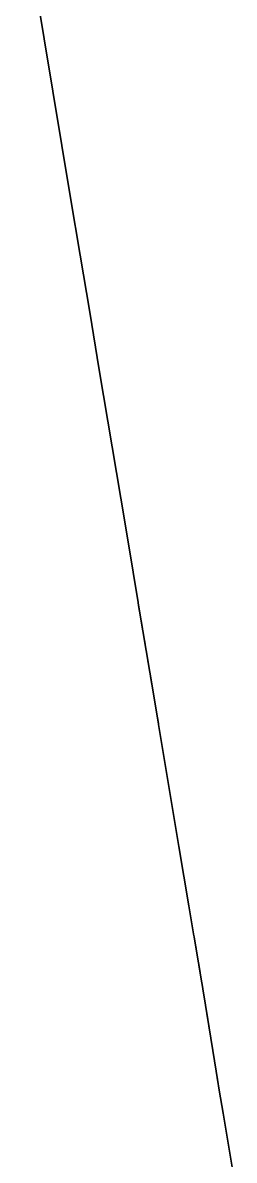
# Model space of a CAD drawing. Header units: inches. Extents: x 130170 to 284068, y 377793 to 804530.
# Drawn here: x 194152 to 194317, y 481283 to 482171 of the extents above; entities that cross this region are included whole.
import ezdxf

# ---------------------------------------------------------------- set-up
doc = ezdxf.new("R2010")
doc.units = ezdxf.units.IN
doc.header["$MEASUREMENT"] = 0
doc.layers.add('muni_il', color=7, linetype='Continuous')

msp = doc.modelspace()

# ---------------------------------------------------------------- linework, layer by layer
at = {"layer": 'muni_il'}
for points in [[(194151.85, 482260.02), (194168.44, 482158.76), (194189.07, 482034.62), (194196.65, 481989.86), (194204.07, 481945.35), (194211.49, 481900.2), (194228.28, 481800.08), (194233.97, 481765.82), (194241.73, 481718.51), (194241.79, 481718.18), (194241.82, 481717.98), (194241.85, 481717.78), (194241.89, 481717.58), (194241.92, 481717.39), (194241.95, 481717.19), (194241.99, 481716.99), (194242.02, 481716.8), (194242.05, 481716.6), (194242.09, 481716.4), (194242.12, 481716.2), (194242.15, 481716.01), (194242.19, 481715.81), (194242.22, 481715.61), (194242.25, 481715.41), (194242.29, 481715.22), (194242.32, 481715.02), (194242.35, 481714.82), (194242.39, 481714.63), (194242.42, 481714.43), (194242.45, 481714.23), (194242.49, 481714.03), (194242.52, 481713.84), (194242.55, 481713.64), (194242.59, 481713.44), (194242.62, 481713.25), (194242.65, 481713.05), (194242.69, 481712.85), (194242.72, 481712.65), (194242.75, 481712.46), (194242.79, 481712.26), (194242.82, 481712.06), (194242.86, 481711.87), (194242.89, 481711.67), (194242.92, 481711.47), (194242.96, 481711.27), (194242.99, 481711.08), (194243.02, 481710.88), (194243.06, 481710.68), (194243.09, 481710.49), (194243.12, 481710.29), (194243.16, 481710.09), (194243.19, 481709.89), (194243.22, 481709.7), (194243.26, 481709.5), (194243.29, 481709.3), (194243.32, 481709.1), (194243.36, 481708.91), (194243.39, 481708.71), (194243.42, 481708.51), (194243.46, 481708.32), (194243.49, 481708.12), (194243.52, 481707.92), (194243.56, 481707.72), (194243.59, 481707.53), (194243.62, 481707.33), (194243.66, 481707.13), (194243.69, 481706.94), (194243.72, 481706.74), (194243.76, 481706.54), (194243.79, 481706.34), (194243.82, 481706.15), (194243.86, 481705.95), (194243.89, 481705.75), (194243.92, 481705.56), (194243.96, 481705.36), (194243.99, 481705.16), (194244.02, 481704.96), (194244.06, 481704.77), (194244.09, 481704.57), (194244.12, 481704.37), (194244.16, 481704.17), (194244.19, 481703.98), (194244.22, 481703.78), (194244.26, 481703.58), (194244.29, 481703.39), (194244.32, 481703.19), (194244.36, 481702.99), (194244.39, 481702.79), (194244.42, 481702.6), (194244.46, 481702.4), (194244.49, 481702.2), (194244.52, 481702.01), (194244.56, 481701.81), (194244.59, 481701.61), (194244.62, 481701.41), (194244.66, 481701.22), (194244.69, 481701.02), (194244.72, 481700.82), (194244.76, 481700.63), (194244.79, 481700.43), (194244.82, 481700.23), (194244.86, 481700.03), (194244.89, 481699.84), (194244.92, 481699.64), (194244.96, 481699.44), (194244.99, 481699.24), (194245.02, 481699.05), (194245.06, 481698.85), (194245.09, 481698.65), (194245.12, 481698.46), (194245.16, 481698.26), (194245.19, 481698.06), (194245.22, 481697.86), (194245.26, 481697.67), (194245.29, 481697.47), (194245.32, 481697.27), (194245.36, 481697.08), (194245.39, 481696.88), (194245.42, 481696.68), (194245.46, 481696.48), (194245.49, 481696.29), (194245.52, 481696.09), (194245.56, 481695.89), (194245.59, 481695.7), (194245.62, 481695.5), (194245.66, 481695.3), (194245.69, 481695.1), (194245.72, 481694.91), (194245.76, 481694.71), (194245.79, 481694.51), (194245.82, 481694.31), (194245.86, 481694.12), (194245.89, 481693.92), (194245.92, 481693.72), (194245.96, 481693.53), (194245.99, 481693.33), (194246.02, 481693.13), (194246.06, 481692.93), (194246.09, 481692.74), (194246.12, 481692.54), (194246.16, 481692.34), (194246.19, 481692.15), (194246.22, 481691.95), (194246.26, 481691.75), (194246.29, 481691.55), (194246.32, 481691.36), (194246.36, 481691.16), (194246.39, 481690.96), (194246.42, 481690.77), (194246.46, 481690.57), (194246.49, 481690.37), (194246.52, 481690.17), (194246.56, 481689.98), (194246.59, 481689.78), (194246.62, 481689.58), (194246.66, 481689.38), (194246.69, 481689.19), (194246.72, 481688.99), (194246.76, 481688.79), (194246.79, 481688.6), (194246.82, 481688.4), (194246.86, 481688.2), (194246.89, 481688), (194246.92, 481687.81), (194246.96, 481687.61), (194246.99, 481687.41), (194247.02, 481687.22), (194247.06, 481687.02), (194247.09, 481686.82), (194247.12, 481686.62), (194247.16, 481686.43), (194247.19, 481686.23), (194247.22, 481686.03), (194247.26, 481685.83), (194247.29, 481685.64), (194247.32, 481685.44), (194247.36, 481685.24), (194247.39, 481685.05), (194247.42, 481684.85), (194247.46, 481684.65), (194247.49, 481684.45), (194247.52, 481684.26), (194247.55, 481684.06), (194247.59, 481683.86), (194247.62, 481683.67), (194247.65, 481683.47), (194247.69, 481683.27), (194247.72, 481683.07), (194247.75, 481682.88), (194247.79, 481682.68), (194247.82, 481682.48), (194247.85, 481682.28), (194247.89, 481682.09), (194247.92, 481681.89), (194247.95, 481681.69), (194247.99, 481681.5), (194248.02, 481681.3), (194248.05, 481681.1), (194248.09, 481680.9), (194248.12, 481680.71), (194248.15, 481680.51), (194248.19, 481680.31), (194248.22, 481680.12), (194248.25, 481679.92), (194248.29, 481679.72), (194248.32, 481679.52), (194248.35, 481679.33), (194248.39, 481679.13), (194248.42, 481678.93), (194248.45, 481678.73), (194248.49, 481678.54), (194248.52, 481678.34), (194248.55, 481678.14), (194248.58, 481677.95), (194248.62, 481677.75), (194248.65, 481677.55), (194248.68, 481677.35), (194248.72, 481677.16), (194248.75, 481676.96), (194248.78, 481676.76), (194248.82, 481676.57), (194248.85, 481676.37), (194248.88, 481676.17), (194248.92, 481675.97), (194248.95, 481675.78), (194248.98, 481675.58), (194249.02, 481675.38), (194249.05, 481675.18), (194249.08, 481674.99), (194249.12, 481674.79), (194249.15, 481674.59), (194249.18, 481674.4), (194249.22, 481674.2), (194249.25, 481674), (194249.28, 481673.8), (194249.32, 481673.61), (194249.35, 481673.41), (194249.38, 481673.21), (194249.42, 481673.02), (194249.45, 481672.82), (194249.48, 481672.62), (194249.51, 481672.42), (194249.55, 481672.23), (194249.58, 481672.03), (194249.61, 481671.83), (194249.65, 481671.63), (194249.68, 481671.44), (194249.71, 481671.24), (194249.75, 481671.04), (194249.78, 481670.85), (194249.81, 481670.65), (194249.85, 481670.45), (194249.88, 481670.25), (194249.91, 481670.06), (194249.95, 481669.86), (194249.98, 481669.66), (194250.01, 481669.47), (194250.05, 481669.27), (194250.08, 481669.07), (194250.11, 481668.87), (194250.14, 481668.68), (194250.18, 481668.48), (194250.21, 481668.28), (194250.24, 481668.08), (194250.28, 481667.89), (194250.31, 481667.69), (194250.34, 481667.49), (194250.38, 481667.3), (194250.41, 481667.1), (194250.44, 481666.9), (194250.48, 481666.7), (194250.51, 481666.51), (194250.54, 481666.31), (194250.58, 481666.11), (194250.61, 481665.91), (194250.64, 481665.72), (194250.68, 481665.52), (194250.71, 481665.32), (194250.74, 481665.13), (194250.77, 481664.93), (194250.81, 481664.73), (194250.84, 481664.53), (194250.87, 481664.34), (194250.91, 481664.14), (194250.94, 481663.94), (194250.97, 481663.75), (194251.01, 481663.55), (194251.04, 481663.35), (194251.07, 481663.15), (194251.11, 481662.96), (194251.14, 481662.76), (194251.17, 481662.56), (194251.21, 481662.36), (194251.24, 481662.17), (194251.27, 481661.97), (194251.3, 481661.77), (194251.34, 481661.58), (194251.37, 481661.38), (194251.4, 481661.18), (194251.44, 481660.98), (194251.47, 481660.79), (194251.5, 481660.59), (194251.54, 481660.39), (194251.57, 481660.2), (194251.6, 481660), (194251.64, 481659.8), (194251.67, 481659.6), (194251.7, 481659.41), (194251.74, 481659.21), (194251.77, 481659.01), (194251.8, 481658.81), (194251.83, 481658.62), (194251.87, 481658.42), (194251.9, 481658.22), (194251.93, 481658.03), (194251.97, 481657.83), (194252, 481657.63), (194252.03, 481657.43), (194252.07, 481657.24), (194252.1, 481657.04), (194252.13, 481656.84), (194252.17, 481656.64), (194252.2, 481656.45), (194252.23, 481656.25), (194252.26, 481656.05), (194252.3, 481655.86), (194252.33, 481655.66), (194252.36, 481655.46), (194252.4, 481655.26), (194252.43, 481655.07), (194252.46, 481654.87), (194252.5, 481654.67), (194252.53, 481654.48), (194252.56, 481654.28), (194252.6, 481654.08), (194252.63, 481653.88), (194252.66, 481653.69), (194252.69, 481653.49), (194252.73, 481653.29), (194252.76, 481653.09), (194252.79, 481652.9), (194252.83, 481652.7), (194252.86, 481652.5), (194252.89, 481652.31), (194252.93, 481652.11), (194252.96, 481651.91), (194252.99, 481651.71), (194253.03, 481651.52), (194253.06, 481651.32), (194253.09, 481651.12), (194253.12, 481650.92), (194253.16, 481650.73), (194253.19, 481650.53), (194253.22, 481650.33), (194253.26, 481650.14), (194253.29, 481649.94), (194253.32, 481649.74), (194253.36, 481649.54), (194253.39, 481649.35), (194253.42, 481649.15), (194253.46, 481648.95), (194253.49, 481648.75), (194253.52, 481648.56), (194253.55, 481648.36), (194253.59, 481648.16), (194253.62, 481647.97), (194253.65, 481647.77), (194253.69, 481647.57), (194253.72, 481647.37), (194253.75, 481647.18), (194253.79, 481646.98), (194253.82, 481646.78), (194253.85, 481646.59), (194253.88, 481646.39), (194253.92, 481646.19), (194253.95, 481645.99), (194253.98, 481645.8), (194254.02, 481645.6), (194254.05, 481645.4), (194254.08, 481645.2), (194254.12, 481645.01), (194254.15, 481644.81), (194254.18, 481644.61), (194254.22, 481644.42), (194254.25, 481644.22), (194254.28, 481644.02), (194254.31, 481643.82), (194254.35, 481643.63), (194254.38, 481643.43), (194254.41, 481643.23), (194254.45, 481643.03), (194254.48, 481642.84), (194254.51, 481642.64), (194254.55, 481642.44), (194254.58, 481642.25), (194254.61, 481642.05), (194254.64, 481641.85), (194254.68, 481641.65), (194254.71, 481641.46), (194254.74, 481641.26), (194254.78, 481641.06), (194254.81, 481640.86), (194254.84, 481640.67), (194254.88, 481640.47), (194254.91, 481640.27), (194254.94, 481640.08), (194254.97, 481639.88), (194255.01, 481639.68), (194255.04, 481639.48), (194255.07, 481639.29), (194255.11, 481639.09), (194255.14, 481638.89), (194255.17, 481638.69), (194255.21, 481638.5), (194255.24, 481638.3), (194255.27, 481638.1), (194255.3, 481637.91), (194255.34, 481637.71), (194255.37, 481637.51), (194255.4, 481637.31), (194255.44, 481637.12), (194255.47, 481636.92), (194255.5, 481636.72), (194255.54, 481636.53), (194255.57, 481636.33), (194255.6, 481636.13), (194255.63, 481635.93), (194255.67, 481635.74), (194255.7, 481635.54), (194255.73, 481635.34), (194255.77, 481635.14), (194255.8, 481634.95), (194255.83, 481634.75), (194255.86, 481634.55), (194255.9, 481634.36), (194255.93, 481634.16), (194255.96, 481633.96), (194256, 481633.76), (194256.03, 481633.57), (194256.06, 481633.37), (194256.1, 481633.17), (194256.13, 481632.97), (194256.16, 481632.78), (194256.19, 481632.58), (194256.23, 481632.38), (194256.26, 481632.19), (194256.29, 481631.99), (194256.33, 481631.79), (194256.36, 481631.59), (194256.39, 481631.4), (194256.43, 481631.2), (194256.46, 481631), (194256.49, 481630.8), (194256.52, 481630.61), (194256.56, 481630.41), (194256.59, 481630.21), (194256.62, 481630.02), (194256.66, 481629.82), (194256.69, 481629.62), (194256.72, 481629.42), (194256.75, 481629.23), (194256.79, 481629.03), (194256.82, 481628.83), (194256.85, 481628.63), (194256.89, 481628.44), (194256.92, 481628.24), (194256.95, 481628.04), (194256.99, 481627.85), (194257.02, 481627.65), (194257.05, 481627.45), (194257.08, 481627.25), (194257.12, 481627.06), (194257.15, 481626.86), (194257.18, 481626.66), (194257.22, 481626.46), (194257.25, 481626.27), (194257.28, 481626.07), (194257.31, 481625.87), (194257.35, 481625.68), (194257.38, 481625.48), (194257.41, 481625.28), (194257.45, 481625.08), (194257.48, 481624.89), (194257.51, 481624.69), (194257.54, 481624.49), (194257.58, 481624.29), (194257.61, 481624.1), (194257.64, 481623.9), (194257.68, 481623.7), (194257.71, 481623.51), (194257.74, 481623.31), (194273.56, 481527.97), (194281.31, 481481.7), (194285.33, 481458.18), (194285.38, 481457.89), (194285.41, 481457.7), (194285.45, 481457.5), (194285.48, 481457.3), (194285.51, 481457.1), (194285.55, 481456.91), (194285.58, 481456.71), (194285.61, 481456.51), (194285.65, 481456.31), (194285.68, 481456.12), (194285.71, 481455.92), (194285.75, 481455.72), (194285.78, 481455.53), (194285.81, 481455.33), (194285.85, 481455.13), (194285.88, 481454.93), (194285.91, 481454.74), (194285.94, 481454.54), (194285.98, 481454.34), (194286.01, 481454.15), (194286.04, 481453.95), (194286.08, 481453.75), (194286.11, 481453.55), (194286.14, 481453.36), (194286.18, 481453.16), (194286.21, 481452.96), (194286.24, 481452.76), (194286.28, 481452.57), (194286.31, 481452.37), (194286.34, 481452.17), (194286.38, 481451.98), (194286.41, 481451.78), (194286.44, 481451.58), (194286.48, 481451.38), (194286.51, 481451.19), (194286.54, 481450.99), (194286.57, 481450.79), (194286.61, 481450.59), (194286.64, 481450.4), (194286.67, 481450.2), (194286.71, 481450), (194286.74, 481449.81), (194286.77, 481449.61), (194286.81, 481449.41), (194286.84, 481449.21), (194286.87, 481449.02), (194286.91, 481448.82), (194286.94, 481448.62), (194286.97, 481448.43), (194287, 481448.23), (194287.04, 481448.03), (194287.07, 481447.83), (194287.1, 481447.64), (194287.14, 481447.44), (194287.17, 481447.24), (194287.2, 481447.04), (194287.24, 481446.85), (194287.27, 481446.65), (194287.3, 481446.45), (194287.34, 481446.26), (194287.37, 481446.06), (194287.4, 481445.86), (194287.43, 481445.66), (194287.47, 481445.47), (194287.5, 481445.27), (194287.53, 481445.07), (194287.57, 481444.87), (194287.6, 481444.68), (194287.63, 481444.48), (194287.67, 481444.28), (194287.7, 481444.09), (194287.73, 481443.89), (194287.77, 481443.69), (194287.8, 481443.49), (194287.83, 481443.3), (194287.86, 481443.1), (194287.9, 481442.9), (194287.93, 481442.71), (194287.96, 481442.51), (194288, 481442.31), (194288.03, 481442.11), (194288.06, 481441.92), (194288.1, 481441.72), (194288.13, 481441.52), (194288.16, 481441.32), (194288.2, 481441.13), (194288.23, 481440.93), (194288.26, 481440.73), (194288.29, 481440.54), (194288.33, 481440.34), (194288.36, 481440.14), (194288.39, 481439.94), (194288.43, 481439.75), (194288.46, 481439.55), (194288.49, 481439.35), (194288.53, 481439.15), (194288.56, 481438.96), (194288.59, 481438.76), (194288.62, 481438.56), (194288.66, 481438.37), (194288.69, 481438.17), (194288.72, 481437.97), (194288.76, 481437.77), (194288.79, 481437.58), (194288.82, 481437.38), (194288.86, 481437.18), (194288.89, 481436.98), (194288.92, 481436.79), (194288.95, 481436.59), (194288.99, 481436.39), (194289.02, 481436.2), (194289.05, 481436), (194289.09, 481435.8), (194289.12, 481435.6), (194289.15, 481435.41), (194289.18, 481435.21), (194289.22, 481435.01), (194289.25, 481434.81), (194289.28, 481434.62), (194289.32, 481434.42), (194289.35, 481434.22), (194289.38, 481434.03), (194289.42, 481433.83), (194289.45, 481433.63), (194289.48, 481433.43), (194289.51, 481433.24), (194289.55, 481433.04), (194289.58, 481432.84), (194289.61, 481432.64), (194289.65, 481432.45), (194289.68, 481432.25), (194289.71, 481432.05), (194289.75, 481431.86), (194289.78, 481431.66), (194289.81, 481431.46), (194289.84, 481431.26), (194289.88, 481431.07), (194289.91, 481430.87), (194289.94, 481430.67), (194289.98, 481430.47), (194290.01, 481430.28), (194290.04, 481430.08), (194290.07, 481429.88), (194290.11, 481429.69), (194290.14, 481429.49), (194290.17, 481429.29), (194290.21, 481429.09), (194290.24, 481428.9), (194290.27, 481428.7), (194290.3, 481428.5), (194290.34, 481428.3), (194290.37, 481428.11), (194290.4, 481427.91), (194290.44, 481427.71), (194290.47, 481427.52), (194290.5, 481427.32), (194290.53, 481427.12), (194290.57, 481426.92), (194290.6, 481426.73), (194290.63, 481426.53), (194290.67, 481426.33), (194290.7, 481426.13), (194290.73, 481425.94), (194290.76, 481425.74), (194290.8, 481425.54), (194290.83, 481425.35), (194290.86, 481425.15), (194290.9, 481424.95), (194290.93, 481424.75), (194290.96, 481424.56), (194291, 481424.36), (194291.03, 481424.16), (194291.06, 481423.96), (194291.09, 481423.77), (194291.13, 481423.57), (194291.16, 481423.37), (194291.19, 481423.18), (194291.22, 481422.98), (194291.26, 481422.78), (194291.29, 481422.58), (194291.32, 481422.39), (194291.36, 481422.19), (194291.39, 481421.99), (194291.42, 481421.79), (194291.45, 481421.6), (194291.49, 481421.4), (194291.52, 481421.2), (194291.55, 481421.01), (194291.59, 481420.81), (194291.62, 481420.61), (194291.65, 481420.41), (194291.68, 481420.22), (194291.72, 481420.02), (194291.75, 481419.82), (194291.78, 481419.62), (194291.82, 481419.43), (194291.85, 481419.23), (194291.88, 481419.03), (194291.91, 481418.84), (194291.95, 481418.64), (194291.98, 481418.44), (194292.01, 481418.24), (194292.05, 481418.05), (194292.08, 481417.85), (194292.11, 481417.65), (194292.14, 481417.45), (194292.18, 481417.26), (194292.21, 481417.06), (194292.24, 481416.86), (194292.28, 481416.66), (194292.33, 481416.36), (194292.36, 481416.16), (194292.39, 481415.96), (194292.42, 481415.76), (194292.45, 481415.57), (194292.49, 481415.37), (194292.52, 481415.17), (194292.55, 481414.97), (194292.58, 481414.78), (194292.61, 481414.58), (194292.65, 481414.38), (194292.68, 481414.18), (194292.71, 481413.99), (194292.74, 481413.79), (194292.78, 481413.59), (194292.81, 481413.39), (194292.84, 481413.2), (194292.87, 481413), (194292.9, 481412.8), (194292.94, 481412.61), (194292.97, 481412.41), (194293, 481412.21), (194293.03, 481412.01), (194293.06, 481411.82), (194293.1, 481411.62), (194293.13, 481411.42), (194293.16, 481411.22), (194293.19, 481411.03), (194293.22, 481410.83), (194293.26, 481410.63), (194293.29, 481410.43), (194293.32, 481410.24), (194293.35, 481410.04), (194293.38, 481409.84), (194293.42, 481409.64), (194293.45, 481409.45), (194293.48, 481409.25), (194293.51, 481409.05), (194293.55, 481408.85), (194293.58, 481408.66), (194293.61, 481408.46), (194293.64, 481408.26), (194293.67, 481408.06), (194293.71, 481407.87), (194293.74, 481407.67), (194293.77, 481407.47), (194293.8, 481407.28), (194293.83, 481407.08), (194293.87, 481406.88), (194293.9, 481406.68), (194293.93, 481406.49), (194293.96, 481406.29), (194293.99, 481406.09), (194294.03, 481405.89), (194294.06, 481405.7), (194294.09, 481405.5), (194294.12, 481405.3), (194294.15, 481405.1), (194294.19, 481404.91), (194294.22, 481404.71), (194294.25, 481404.51), (194294.28, 481404.31), (194294.31, 481404.12), (194294.35, 481403.92), (194294.38, 481403.72), (194294.41, 481403.52), (194294.44, 481403.33), (194294.47, 481403.13), (194294.51, 481402.93), (194294.54, 481402.73), (194294.57, 481402.54), (194294.6, 481402.34), (194294.63, 481402.14), (194294.67, 481401.94), (194294.7, 481401.75), (194294.73, 481401.55), (194294.76, 481401.35), (194294.79, 481401.15), (194294.83, 481400.96), (194294.86, 481400.76), (194294.89, 481400.56), (194294.92, 481400.37), (194294.95, 481400.17), (194294.99, 481399.97), (194295.02, 481399.77), (194295.05, 481399.58), (194295.08, 481399.38), (194295.11, 481399.18), (194295.15, 481398.98), (194295.18, 481398.79), (194295.21, 481398.59), (194295.24, 481398.39), (194295.27, 481398.19), (194295.31, 481398), (194295.34, 481397.8), (194295.37, 481397.6), (194295.4, 481397.4), (194295.43, 481397.21), (194295.47, 481397.01), (194295.5, 481396.81), (194295.53, 481396.61), (194295.56, 481396.42), (194295.59, 481396.22), (194295.63, 481396.02), (194295.66, 481395.82), (194295.69, 481395.63), (194295.72, 481395.43), (194295.75, 481395.23), (194295.79, 481395.03), (194295.82, 481394.84), (194295.85, 481394.64), (194295.88, 481394.44), (194295.91, 481394.25), (194295.95, 481394.05), (194295.98, 481393.85), (194296.01, 481393.65), (194296.04, 481393.46), (194296.07, 481393.26), (194296.11, 481393.06), (194296.14, 481392.86), (194296.17, 481392.67), (194296.2, 481392.47), (194296.23, 481392.27), (194296.27, 481392.07), (194296.3, 481391.88), (194296.33, 481391.68), (194296.36, 481391.48), (194296.39, 481391.28), (194296.43, 481391.09), (194296.46, 481390.89), (194296.49, 481390.69), (194296.52, 481390.49), (194296.55, 481390.3), (194296.58, 481390.1), (194296.62, 481389.9), (194296.65, 481389.7), (194296.68, 481389.51), (194296.71, 481389.31), (194296.74, 481389.11), (194296.78, 481388.91), (194296.81, 481388.72), (194296.84, 481388.52), (194296.87, 481388.32), (194296.9, 481388.12), (194296.94, 481387.93), (194296.97, 481387.73), (194297, 481387.53), (194297.03, 481387.33), (194297.06, 481387.14), (194297.1, 481386.94), (194297.13, 481386.74), (194297.16, 481386.55), (194297.19, 481386.35), (194297.22, 481386.15), (194297.25, 481385.95), (194297.29, 481385.76), (194297.32, 481385.56), (194297.35, 481385.36), (194297.38, 481385.16), (194297.41, 481384.97), (194297.45, 481384.77), (194297.48, 481384.57), (194297.51, 481384.37), (194297.54, 481384.18), (194297.57, 481383.98), (194297.61, 481383.78), (194297.64, 481383.58), (194297.67, 481383.39), (194297.7, 481383.19), (194297.73, 481382.99), (194297.76, 481382.79), (194297.8, 481382.6), (194297.83, 481382.4), (194297.86, 481382.2), (194297.89, 481382), (194297.92, 481381.81), (194297.96, 481381.61), (194297.99, 481381.41), (194298.02, 481381.21), (194298.05, 481381.02), (194298.08, 481380.82), (194298.12, 481380.62), (194298.15, 481380.42), (194298.18, 481380.23), (194298.21, 481380.03), (194298.24, 481379.83), (194298.27, 481379.63), (194298.31, 481379.44), (194298.34, 481379.24), (194298.37, 481379.04), (194298.4, 481378.84), (194298.43, 481378.65), (194298.47, 481378.45), (194298.5, 481378.25), (194298.53, 481378.05), (194298.56, 481377.86), (194298.59, 481377.66), (194298.62, 481377.46), (194298.66, 481377.27), (194298.69, 481377.07), (194298.72, 481376.87), (194298.75, 481376.67), (194298.78, 481376.48), (194298.82, 481376.28), (194298.85, 481376.08), (194298.88, 481375.88), (194298.91, 481375.69), (194298.94, 481375.49), (194298.97, 481375.29), (194299.01, 481375.09), (194299.04, 481374.9), (194299.07, 481374.7), (194299.1, 481374.5), (194299.13, 481374.3), (194299.17, 481374.11), (194299.2, 481373.91), (194299.23, 481373.71), (194299.26, 481373.51), (194299.29, 481373.32), (194299.32, 481373.12), (194299.36, 481372.92), (194299.39, 481372.72), (194299.42, 481372.53), (194299.45, 481372.33), (194299.48, 481372.13), (194299.52, 481371.93), (194299.55, 481371.74), (194299.58, 481371.54), (194299.61, 481371.34), (194299.64, 481371.14), (194299.67, 481370.95), (194299.71, 481370.75), (194299.74, 481370.55), (194299.77, 481370.35), (194299.8, 481370.16), (194299.83, 481369.96), (194299.86, 481369.76), (194299.9, 481369.56), (194299.93, 481369.37), (194299.96, 481369.17), (194299.99, 481368.97), (194300.02, 481368.77), (194300.06, 481368.58), (194300.09, 481368.38), (194300.12, 481368.18), (194300.15, 481367.98), (194300.18, 481367.79), (194300.21, 481367.59), (194300.25, 481367.39), (194300.28, 481367.19), (194300.31, 481367), (194300.34, 481366.8), (194300.37, 481366.6), (194300.4, 481366.4), (194300.44, 481366.21), (194300.47, 481366.01), (194300.5, 481365.81), (194300.53, 481365.62), (194300.56, 481365.42), (194300.59, 481365.22), (194300.63, 481365.02), (194300.66, 481364.83), (194300.69, 481364.63), (194300.72, 481364.43), (194300.75, 481364.23), (194300.79, 481364.04), (194300.82, 481363.84), (194300.85, 481363.64), (194300.88, 481363.44), (194300.91, 481363.25), (194300.94, 481363.05), (194300.98, 481362.85), (194301.01, 481362.65), (194301.04, 481362.46), (194301.07, 481362.26), (194301.1, 481362.06), (194301.13, 481361.86), (194301.17, 481361.67), (194301.2, 481361.47), (194301.23, 481361.27), (194301.26, 481361.07), (194301.29, 481360.88), (194301.32, 481360.68), (194301.36, 481360.48), (194301.39, 481360.28), (194301.42, 481360.09), (194301.45, 481359.89), (194301.48, 481359.69), (194301.51, 481359.49), (194301.55, 481359.3), (194301.58, 481359.1), (194301.61, 481358.9), (194301.64, 481358.7), (194301.67, 481358.51), (194301.7, 481358.31), (194301.74, 481358.11), (194301.77, 481357.91), (194301.8, 481357.72), (194301.83, 481357.52), (194301.86, 481357.32), (194301.89, 481357.12), (194301.93, 481356.93), (194301.96, 481356.73), (194301.99, 481356.53), (194302.02, 481356.33), (194302.05, 481356.14), (194302.08, 481355.94), (194302.12, 481355.74), (194302.15, 481355.54), (194302.18, 481355.35), (194302.21, 481355.15), (194302.24, 481354.95), (194302.27, 481354.75), (194302.31, 481354.56), (194302.34, 481354.36), (194302.37, 481354.16), (194302.4, 481353.96), (194302.43, 481353.77), (194302.46, 481353.57), (194302.5, 481353.37), (194302.53, 481353.17), (194302.56, 481352.98), (194302.59, 481352.78), (194302.62, 481352.58), (194302.65, 481352.38), (194302.69, 481352.19), (194302.72, 481351.99), (194302.75, 481351.79), (194302.78, 481351.59), (194302.81, 481351.4), (194302.84, 481351.2), (194302.87, 481351), (194302.91, 481350.8), (194302.94, 481350.61), (194302.97, 481350.41), (194303, 481350.21), (194303.03, 481350.01), (194303.06, 481349.82), (194303.1, 481349.62), (194303.13, 481349.42), (194303.16, 481349.22), (194303.19, 481349.03), (194303.22, 481348.83), (194303.25, 481348.63), (194303.29, 481348.43), (194303.32, 481348.24), (194303.35, 481348.04), (194303.38, 481347.84), (194303.41, 481347.64), (194303.44, 481347.45), (194303.48, 481347.25), (194303.51, 481347.05), (194303.54, 481346.85), (194303.57, 481346.66), (194303.6, 481346.46), (194303.63, 481346.26), (194305.04, 481337.71), (194308.01, 481319.93), (194316.7, 481268.41)], [(194316.7, 481268.41), (194308.01, 481319.93), (194305.04, 481337.71), (194303.63, 481346.26), (194303.6, 481346.46), (194303.57, 481346.66), (194303.54, 481346.85), (194303.51, 481347.05), (194303.48, 481347.25), (194303.44, 481347.45), (194303.41, 481347.64), (194303.38, 481347.84), (194303.35, 481348.04), (194303.32, 481348.24), (194303.29, 481348.43), (194303.25, 481348.63), (194303.22, 481348.83), (194303.19, 481349.03), (194303.16, 481349.22), (194303.13, 481349.42), (194303.1, 481349.62), (194303.06, 481349.82), (194303.03, 481350.01), (194303, 481350.21), (194302.97, 481350.41), (194302.94, 481350.61), (194302.91, 481350.8), (194302.87, 481351), (194302.84, 481351.2), (194302.81, 481351.4), (194302.78, 481351.59), (194302.75, 481351.79), (194302.72, 481351.99), (194302.69, 481352.19), (194302.65, 481352.38), (194302.62, 481352.58), (194302.59, 481352.78), (194302.56, 481352.98), (194302.53, 481353.17), (194302.5, 481353.37), (194302.46, 481353.57), (194302.43, 481353.77), (194302.4, 481353.96), (194302.37, 481354.16), (194302.34, 481354.36), (194302.31, 481354.56), (194302.27, 481354.75), (194302.24, 481354.95), (194302.21, 481355.15), (194302.18, 481355.35), (194302.15, 481355.54), (194302.12, 481355.74), (194302.08, 481355.94), (194302.05, 481356.14), (194302.02, 481356.33), (194301.99, 481356.53), (194301.96, 481356.73), (194301.93, 481356.93), (194301.89, 481357.12), (194301.86, 481357.32), (194301.83, 481357.52), (194301.8, 481357.72), (194301.77, 481357.91), (194301.74, 481358.11), (194301.7, 481358.31), (194301.67, 481358.51), (194301.64, 481358.7), (194301.61, 481358.9), (194301.58, 481359.1), (194301.55, 481359.3), (194301.51, 481359.49), (194301.48, 481359.69), (194301.45, 481359.89), (194301.42, 481360.09), (194301.39, 481360.28), (194301.36, 481360.48), (194301.32, 481360.68), (194301.29, 481360.88), (194301.26, 481361.07), (194301.23, 481361.27), (194301.2, 481361.47), (194301.17, 481361.67), (194301.13, 481361.86), (194301.1, 481362.06), (194301.07, 481362.26), (194301.04, 481362.46), (194301.01, 481362.65), (194300.98, 481362.85), (194300.94, 481363.05), (194300.91, 481363.25), (194300.88, 481363.44), (194300.85, 481363.64), (194300.82, 481363.84), (194300.79, 481364.04), (194300.75, 481364.23), (194300.72, 481364.43), (194300.69, 481364.63), (194300.66, 481364.83), (194300.63, 481365.02), (194300.59, 481365.22), (194300.56, 481365.42), (194300.53, 481365.62), (194300.5, 481365.81), (194300.47, 481366.01), (194300.44, 481366.21), (194300.4, 481366.4), (194300.37, 481366.6), (194300.34, 481366.8), (194300.31, 481367), (194300.28, 481367.19), (194300.25, 481367.39), (194300.21, 481367.59), (194300.18, 481367.79), (194300.15, 481367.98), (194300.12, 481368.18), (194300.09, 481368.38), (194300.06, 481368.58), (194300.02, 481368.77), (194299.99, 481368.97), (194299.96, 481369.17), (194299.93, 481369.37), (194299.9, 481369.56), (194299.86, 481369.76), (194299.83, 481369.96), (194299.8, 481370.16), (194299.77, 481370.35), (194299.74, 481370.55), (194299.71, 481370.75), (194299.67, 481370.95), (194299.64, 481371.14), (194299.61, 481371.34), (194299.58, 481371.54), (194299.55, 481371.74), (194299.52, 481371.93), (194299.48, 481372.13), (194299.45, 481372.33), (194299.42, 481372.53), (194299.39, 481372.72), (194299.36, 481372.92), (194299.32, 481373.12), (194299.29, 481373.32), (194299.26, 481373.51), (194299.23, 481373.71), (194299.2, 481373.91), (194299.17, 481374.11), (194299.13, 481374.3), (194299.1, 481374.5), (194299.07, 481374.7), (194299.04, 481374.9), (194299.01, 481375.09), (194298.97, 481375.29), (194298.94, 481375.49), (194298.91, 481375.69), (194298.88, 481375.88), (194298.85, 481376.08), (194298.82, 481376.28), (194298.78, 481376.48), (194298.75, 481376.67), (194298.72, 481376.87), (194298.69, 481377.07), (194298.66, 481377.27), (194298.62, 481377.46), (194298.59, 481377.66), (194298.56, 481377.86), (194298.53, 481378.05), (194298.5, 481378.25), (194298.47, 481378.45), (194298.43, 481378.65), (194298.4, 481378.84), (194298.37, 481379.04), (194298.34, 481379.24), (194298.31, 481379.44), (194298.27, 481379.63), (194298.24, 481379.83), (194298.21, 481380.03), (194298.18, 481380.23), (194298.15, 481380.42), (194298.12, 481380.62), (194298.08, 481380.82), (194298.05, 481381.02), (194298.02, 481381.21), (194297.99, 481381.41), (194297.96, 481381.61), (194297.92, 481381.81), (194297.89, 481382), (194297.86, 481382.2), (194297.83, 481382.4), (194297.8, 481382.6), (194297.76, 481382.79), (194297.73, 481382.99), (194297.7, 481383.19), (194297.67, 481383.39), (194297.64, 481383.58), (194297.61, 481383.78), (194297.57, 481383.98), (194297.54, 481384.18), (194297.51, 481384.37), (194297.48, 481384.57), (194297.45, 481384.77), (194297.41, 481384.97), (194297.38, 481385.16), (194297.35, 481385.36), (194297.32, 481385.56), (194297.29, 481385.76), (194297.25, 481385.95), (194297.22, 481386.15), (194297.19, 481386.35), (194297.16, 481386.55), (194297.13, 481386.74), (194297.1, 481386.94), (194297.06, 481387.14), (194297.03, 481387.33), (194297, 481387.53), (194296.97, 481387.73), (194296.94, 481387.93), (194296.9, 481388.12), (194296.87, 481388.32), (194296.84, 481388.52), (194296.81, 481388.72), (194296.78, 481388.91), (194296.74, 481389.11), (194296.71, 481389.31), (194296.68, 481389.51), (194296.65, 481389.7), (194296.62, 481389.9), (194296.58, 481390.1), (194296.55, 481390.3), (194296.52, 481390.49), (194296.49, 481390.69), (194296.46, 481390.89), (194296.43, 481391.09), (194296.39, 481391.28), (194296.36, 481391.48), (194296.33, 481391.68), (194296.3, 481391.88), (194296.27, 481392.07), (194296.23, 481392.27), (194296.2, 481392.47), (194296.17, 481392.67), (194296.14, 481392.86), (194296.11, 481393.06), (194296.07, 481393.26), (194296.04, 481393.46), (194296.01, 481393.65), (194295.98, 481393.85), (194295.95, 481394.05), (194295.91, 481394.25), (194295.88, 481394.44), (194295.85, 481394.64), (194295.82, 481394.84), (194295.79, 481395.03), (194295.75, 481395.23), (194295.72, 481395.43), (194295.69, 481395.63), (194295.66, 481395.82), (194295.63, 481396.02), (194295.59, 481396.22), (194295.56, 481396.42), (194295.53, 481396.61), (194295.5, 481396.81), (194295.47, 481397.01), (194295.43, 481397.21), (194295.4, 481397.4), (194295.37, 481397.6), (194295.34, 481397.8), (194295.31, 481398), (194295.27, 481398.19), (194295.24, 481398.39), (194295.21, 481398.59), (194295.18, 481398.79), (194295.15, 481398.98), (194295.11, 481399.18), (194295.08, 481399.38), (194295.05, 481399.58), (194295.02, 481399.77), (194294.99, 481399.97), (194294.95, 481400.17), (194294.92, 481400.37), (194294.89, 481400.56), (194294.86, 481400.76), (194294.83, 481400.96), (194294.79, 481401.15), (194294.76, 481401.35), (194294.73, 481401.55), (194294.7, 481401.75), (194294.67, 481401.94), (194294.63, 481402.14), (194294.6, 481402.34), (194294.57, 481402.54), (194294.54, 481402.73), (194294.51, 481402.93), (194294.47, 481403.13), (194294.44, 481403.33), (194294.41, 481403.52), (194294.38, 481403.72), (194294.35, 481403.92), (194294.31, 481404.12), (194294.28, 481404.31), (194294.25, 481404.51), (194294.22, 481404.71), (194294.19, 481404.91), (194294.15, 481405.1), (194294.12, 481405.3), (194294.09, 481405.5), (194294.06, 481405.7), (194294.03, 481405.89), (194293.99, 481406.09), (194293.96, 481406.29), (194293.93, 481406.49), (194293.9, 481406.68), (194293.87, 481406.88), (194293.83, 481407.08), (194293.8, 481407.28), (194293.77, 481407.47), (194293.74, 481407.67), (194293.71, 481407.87), (194293.67, 481408.06), (194293.64, 481408.26), (194293.61, 481408.46), (194293.58, 481408.66), (194293.55, 481408.85), (194293.51, 481409.05), (194293.48, 481409.25), (194293.45, 481409.45), (194293.42, 481409.64), (194293.38, 481409.84), (194293.35, 481410.04), (194293.32, 481410.24), (194293.29, 481410.43), (194293.26, 481410.63), (194293.22, 481410.83), (194293.19, 481411.03), (194293.16, 481411.22), (194293.13, 481411.42), (194293.1, 481411.62), (194293.06, 481411.82), (194293.03, 481412.01), (194293, 481412.21), (194292.97, 481412.41), (194292.94, 481412.61), (194292.9, 481412.8), (194292.87, 481413), (194292.84, 481413.2), (194292.81, 481413.39), (194292.78, 481413.59), (194292.74, 481413.79), (194292.71, 481413.99), (194292.68, 481414.18), (194292.65, 481414.38), (194292.61, 481414.58), (194292.58, 481414.78), (194292.55, 481414.97), (194292.52, 481415.17), (194292.49, 481415.37), (194292.45, 481415.57), (194292.42, 481415.76), (194292.39, 481415.96), (194292.36, 481416.16), (194292.33, 481416.36), (194292.28, 481416.66), (194292.24, 481416.86), (194292.21, 481417.06), (194292.18, 481417.26), (194292.14, 481417.45), (194292.11, 481417.65), (194292.08, 481417.85), (194292.05, 481418.05), (194292.01, 481418.24), (194291.98, 481418.44), (194291.95, 481418.64), (194291.91, 481418.84), (194291.88, 481419.03), (194291.85, 481419.23), (194291.82, 481419.43), (194291.78, 481419.62), (194291.75, 481419.82), (194291.72, 481420.02), (194291.68, 481420.22), (194291.65, 481420.41), (194291.62, 481420.61), (194291.59, 481420.81), (194291.55, 481421.01), (194291.52, 481421.2), (194291.49, 481421.4), (194291.45, 481421.6), (194291.42, 481421.79), (194291.39, 481421.99), (194291.36, 481422.19), (194291.32, 481422.39), (194291.29, 481422.58), (194291.26, 481422.78), (194291.22, 481422.98), (194291.19, 481423.18), (194291.16, 481423.37), (194291.13, 481423.57), (194291.09, 481423.77), (194291.06, 481423.96), (194291.03, 481424.16), (194291, 481424.36), (194290.96, 481424.56), (194290.93, 481424.75), (194290.9, 481424.95), (194290.86, 481425.15), (194290.83, 481425.35), (194290.8, 481425.54), (194290.76, 481425.74), (194290.73, 481425.94), (194290.7, 481426.13), (194290.67, 481426.33), (194290.63, 481426.53), (194290.6, 481426.73), (194290.57, 481426.92), (194290.53, 481427.12), (194290.5, 481427.32), (194290.47, 481427.52), (194290.44, 481427.71), (194290.4, 481427.91), (194290.37, 481428.11), (194290.34, 481428.3), (194290.3, 481428.5), (194290.27, 481428.7), (194290.24, 481428.9), (194290.21, 481429.09), (194290.17, 481429.29), (194290.14, 481429.49), (194290.11, 481429.69), (194290.07, 481429.88), (194290.04, 481430.08), (194290.01, 481430.28), (194289.98, 481430.47), (194289.94, 481430.67), (194289.91, 481430.87), (194289.88, 481431.07), (194289.84, 481431.26), (194289.81, 481431.46), (194289.78, 481431.66), (194289.75, 481431.86), (194289.71, 481432.05), (194289.68, 481432.25), (194289.65, 481432.45), (194289.61, 481432.64), (194289.58, 481432.84), (194289.55, 481433.04), (194289.51, 481433.24), (194289.48, 481433.43), (194289.45, 481433.63), (194289.42, 481433.83), (194289.38, 481434.03), (194289.35, 481434.22), (194289.32, 481434.42), (194289.28, 481434.62), (194289.25, 481434.81), (194289.22, 481435.01), (194289.18, 481435.21), (194289.15, 481435.41), (194289.12, 481435.6), (194289.09, 481435.8), (194289.05, 481436), (194289.02, 481436.2), (194288.99, 481436.39), (194288.95, 481436.59), (194288.92, 481436.79), (194288.89, 481436.98), (194288.86, 481437.18), (194288.82, 481437.38), (194288.79, 481437.58), (194288.76, 481437.77), (194288.72, 481437.97), (194288.69, 481438.17), (194288.66, 481438.37), (194288.62, 481438.56), (194288.59, 481438.76), (194288.56, 481438.96), (194288.53, 481439.15), (194288.49, 481439.35), (194288.46, 481439.55), (194288.43, 481439.75), (194288.39, 481439.94), (194288.36, 481440.14), (194288.33, 481440.34), (194288.29, 481440.54), (194288.26, 481440.73), (194288.23, 481440.93), (194288.2, 481441.13), (194288.16, 481441.32), (194288.13, 481441.52), (194288.1, 481441.72), (194288.06, 481441.92), (194288.03, 481442.11), (194288, 481442.31), (194287.96, 481442.51), (194287.93, 481442.71), (194287.9, 481442.9), (194287.86, 481443.1), (194287.83, 481443.3), (194287.8, 481443.49), (194287.77, 481443.69), (194287.73, 481443.89), (194287.7, 481444.09), (194287.67, 481444.28), (194287.63, 481444.48), (194287.6, 481444.68), (194287.57, 481444.87), (194287.53, 481445.07), (194287.5, 481445.27), (194287.47, 481445.47), (194287.43, 481445.66), (194287.4, 481445.86), (194287.37, 481446.06), (194287.34, 481446.26), (194287.3, 481446.45), (194287.27, 481446.65), (194287.24, 481446.85), (194287.2, 481447.04), (194287.17, 481447.24), (194287.14, 481447.44), (194287.1, 481447.64), (194287.07, 481447.83), (194287.04, 481448.03), (194287, 481448.23), (194286.97, 481448.43), (194286.94, 481448.62), (194286.91, 481448.82), (194286.87, 481449.02), (194286.84, 481449.21), (194286.81, 481449.41), (194286.77, 481449.61), (194286.74, 481449.81), (194286.71, 481450), (194286.67, 481450.2), (194286.64, 481450.4), (194286.61, 481450.59), (194286.57, 481450.79), (194286.54, 481450.99), (194286.51, 481451.19), (194286.48, 481451.38), (194286.44, 481451.58), (194286.41, 481451.78), (194286.38, 481451.98), (194286.34, 481452.17), (194286.31, 481452.37), (194286.28, 481452.57), (194286.24, 481452.76), (194286.21, 481452.96), (194286.18, 481453.16), (194286.14, 481453.36), (194286.11, 481453.55), (194286.08, 481453.75), (194286.04, 481453.95), (194286.01, 481454.15), (194285.98, 481454.34), (194285.94, 481454.54), (194285.91, 481454.74), (194285.88, 481454.93), (194285.85, 481455.13), (194285.81, 481455.33), (194285.78, 481455.53), (194285.75, 481455.72), (194285.71, 481455.92), (194285.68, 481456.12), (194285.65, 481456.31), (194285.61, 481456.51), (194285.58, 481456.71), (194285.55, 481456.91), (194285.51, 481457.1), (194285.48, 481457.3), (194285.45, 481457.5), (194285.41, 481457.7), (194285.38, 481457.89), (194285.33, 481458.18), (194281.31, 481481.7), (194273.56, 481527.97), (194257.74, 481623.31), (194257.71, 481623.51), (194257.68, 481623.7), (194257.64, 481623.9), (194257.61, 481624.1), (194257.58, 481624.29), (194257.54, 481624.49), (194257.51, 481624.69), (194257.48, 481624.89), (194257.45, 481625.08), (194257.41, 481625.28), (194257.38, 481625.48), (194257.35, 481625.68), (194257.31, 481625.87), (194257.28, 481626.07), (194257.25, 481626.27), (194257.22, 481626.46), (194257.18, 481626.66), (194257.15, 481626.86), (194257.12, 481627.06), (194257.08, 481627.25), (194257.05, 481627.45), (194257.02, 481627.65), (194256.99, 481627.85), (194256.95, 481628.04), (194256.92, 481628.24), (194256.89, 481628.44), (194256.85, 481628.63), (194256.82, 481628.83), (194256.79, 481629.03), (194256.75, 481629.23), (194256.72, 481629.42), (194256.69, 481629.62), (194256.66, 481629.82), (194256.62, 481630.02), (194256.59, 481630.21), (194256.56, 481630.41), (194256.52, 481630.61), (194256.49, 481630.8), (194256.46, 481631), (194256.43, 481631.2), (194256.39, 481631.4), (194256.36, 481631.59), (194256.33, 481631.79), (194256.29, 481631.99), (194256.26, 481632.19), (194256.23, 481632.38), (194256.19, 481632.58), (194256.16, 481632.78), (194256.13, 481632.97), (194256.1, 481633.17), (194256.06, 481633.37), (194256.03, 481633.57), (194256, 481633.76), (194255.96, 481633.96), (194255.93, 481634.16), (194255.9, 481634.36), (194255.86, 481634.55), (194255.83, 481634.75), (194255.8, 481634.95), (194255.77, 481635.14), (194255.73, 481635.34), (194255.7, 481635.54), (194255.67, 481635.74), (194255.63, 481635.93), (194255.6, 481636.13), (194255.57, 481636.33), (194255.54, 481636.53), (194255.5, 481636.72), (194255.47, 481636.92), (194255.44, 481637.12), (194255.4, 481637.31), (194255.37, 481637.51), (194255.34, 481637.71), (194255.3, 481637.91), (194255.27, 481638.1), (194255.24, 481638.3), (194255.21, 481638.5), (194255.17, 481638.69), (194255.14, 481638.89), (194255.11, 481639.09), (194255.07, 481639.29), (194255.04, 481639.48), (194255.01, 481639.68), (194254.97, 481639.88), (194254.94, 481640.08), (194254.91, 481640.27), (194254.88, 481640.47), (194254.84, 481640.67), (194254.81, 481640.86), (194254.78, 481641.06), (194254.74, 481641.26), (194254.71, 481641.46), (194254.68, 481641.65), (194254.64, 481641.85), (194254.61, 481642.05), (194254.58, 481642.25), (194254.55, 481642.44), (194254.51, 481642.64), (194254.48, 481642.84), (194254.45, 481643.03), (194254.41, 481643.23), (194254.38, 481643.43), (194254.35, 481643.63), (194254.31, 481643.82), (194254.28, 481644.02), (194254.25, 481644.22), (194254.22, 481644.42), (194254.18, 481644.61), (194254.15, 481644.81), (194254.12, 481645.01), (194254.08, 481645.2), (194254.05, 481645.4), (194254.02, 481645.6), (194253.98, 481645.8), (194253.95, 481645.99), (194253.92, 481646.19), (194253.88, 481646.39), (194253.85, 481646.59), (194253.82, 481646.78), (194253.79, 481646.98), (194253.75, 481647.18), (194253.72, 481647.37), (194253.69, 481647.57), (194253.65, 481647.77), (194253.62, 481647.97), (194253.59, 481648.16), (194253.55, 481648.36), (194253.52, 481648.56), (194253.49, 481648.75), (194253.46, 481648.95), (194253.42, 481649.15), (194253.39, 481649.35), (194253.36, 481649.54), (194253.32, 481649.74), (194253.29, 481649.94), (194253.26, 481650.14), (194253.22, 481650.33), (194253.19, 481650.53), (194253.16, 481650.73), (194253.12, 481650.92), (194253.09, 481651.12), (194253.06, 481651.32), (194253.03, 481651.52), (194252.99, 481651.71), (194252.96, 481651.91), (194252.93, 481652.11), (194252.89, 481652.31), (194252.86, 481652.5), (194252.83, 481652.7), (194252.79, 481652.9), (194252.76, 481653.09), (194252.73, 481653.29), (194252.69, 481653.49), (194252.66, 481653.69), (194252.63, 481653.88), (194252.6, 481654.08), (194252.56, 481654.28), (194252.53, 481654.48), (194252.5, 481654.67), (194252.46, 481654.87), (194252.43, 481655.07), (194252.4, 481655.26), (194252.36, 481655.46), (194252.33, 481655.66), (194252.3, 481655.86), (194252.26, 481656.05), (194252.23, 481656.25), (194252.2, 481656.45), (194252.17, 481656.64), (194252.13, 481656.84), (194252.1, 481657.04), (194252.07, 481657.24), (194252.03, 481657.43), (194252, 481657.63), (194251.97, 481657.83), (194251.93, 481658.03), (194251.9, 481658.22), (194251.87, 481658.42), (194251.83, 481658.62), (194251.8, 481658.81), (194251.77, 481659.01), (194251.74, 481659.21), (194251.7, 481659.41), (194251.67, 481659.6), (194251.64, 481659.8), (194251.6, 481660), (194251.57, 481660.2), (194251.54, 481660.39), (194251.5, 481660.59), (194251.47, 481660.79), (194251.44, 481660.98), (194251.4, 481661.18), (194251.37, 481661.38), (194251.34, 481661.58), (194251.3, 481661.77), (194251.27, 481661.97), (194251.24, 481662.17), (194251.21, 481662.36), (194251.17, 481662.56), (194251.14, 481662.76), (194251.11, 481662.96), (194251.07, 481663.15), (194251.04, 481663.35), (194251.01, 481663.55), (194250.97, 481663.75), (194250.94, 481663.94), (194250.91, 481664.14), (194250.87, 481664.34), (194250.84, 481664.53), (194250.81, 481664.73), (194250.77, 481664.93), (194250.74, 481665.13), (194250.71, 481665.32), (194250.68, 481665.52), (194250.64, 481665.72), (194250.61, 481665.91), (194250.58, 481666.11), (194250.54, 481666.31), (194250.51, 481666.51), (194250.48, 481666.7), (194250.44, 481666.9), (194250.41, 481667.1), (194250.38, 481667.3), (194250.34, 481667.49), (194250.31, 481667.69), (194250.28, 481667.89), (194250.24, 481668.08), (194250.21, 481668.28), (194250.18, 481668.48), (194250.14, 481668.68), (194250.11, 481668.87), (194250.08, 481669.07), (194250.05, 481669.27), (194250.01, 481669.47), (194249.98, 481669.66), (194249.95, 481669.86), (194249.91, 481670.06), (194249.88, 481670.25), (194249.85, 481670.45), (194249.81, 481670.65), (194249.78, 481670.85), (194249.75, 481671.04), (194249.71, 481671.24), (194249.68, 481671.44), (194249.65, 481671.63), (194249.61, 481671.83), (194249.58, 481672.03), (194249.55, 481672.23), (194249.51, 481672.42), (194249.48, 481672.62), (194249.45, 481672.82), (194249.42, 481673.02), (194249.38, 481673.21), (194249.35, 481673.41), (194249.32, 481673.61), (194249.28, 481673.8), (194249.25, 481674), (194249.22, 481674.2), (194249.18, 481674.4), (194249.15, 481674.59), (194249.12, 481674.79), (194249.08, 481674.99), (194249.05, 481675.18), (194249.02, 481675.38), (194248.98, 481675.58), (194248.95, 481675.78), (194248.92, 481675.97), (194248.88, 481676.17), (194248.85, 481676.37), (194248.82, 481676.57), (194248.78, 481676.76), (194248.75, 481676.96), (194248.72, 481677.16), (194248.68, 481677.35), (194248.65, 481677.55), (194248.62, 481677.75), (194248.58, 481677.95), (194248.55, 481678.14), (194248.52, 481678.34), (194248.49, 481678.54), (194248.45, 481678.73), (194248.42, 481678.93), (194248.39, 481679.13), (194248.35, 481679.33), (194248.32, 481679.52), (194248.29, 481679.72), (194248.25, 481679.92), (194248.22, 481680.12), (194248.19, 481680.31), (194248.15, 481680.51), (194248.12, 481680.71), (194248.09, 481680.9), (194248.05, 481681.1), (194248.02, 481681.3), (194247.99, 481681.5), (194247.95, 481681.69), (194247.92, 481681.89), (194247.89, 481682.09), (194247.85, 481682.28), (194247.82, 481682.48), (194247.79, 481682.68), (194247.75, 481682.88), (194247.72, 481683.07), (194247.69, 481683.27), (194247.65, 481683.47), (194247.62, 481683.67), (194247.59, 481683.86), (194247.55, 481684.06), (194247.52, 481684.26), (194247.49, 481684.45), (194247.46, 481684.65), (194247.42, 481684.85), (194247.39, 481685.05), (194247.36, 481685.24), (194247.32, 481685.44), (194247.29, 481685.64), (194247.26, 481685.83), (194247.22, 481686.03), (194247.19, 481686.23), (194247.16, 481686.43), (194247.12, 481686.62), (194247.09, 481686.82), (194247.06, 481687.02), (194247.02, 481687.22), (194246.99, 481687.41), (194246.96, 481687.61), (194246.92, 481687.81), (194246.89, 481688), (194246.86, 481688.2), (194246.82, 481688.4), (194246.79, 481688.6), (194246.76, 481688.79), (194246.72, 481688.99), (194246.69, 481689.19), (194246.66, 481689.38), (194246.62, 481689.58), (194246.59, 481689.78), (194246.56, 481689.98), (194246.52, 481690.17), (194246.49, 481690.37), (194246.46, 481690.57), (194246.42, 481690.77), (194246.39, 481690.96), (194246.36, 481691.16), (194246.32, 481691.36), (194246.29, 481691.55), (194246.26, 481691.75), (194246.22, 481691.95), (194246.19, 481692.15), (194246.16, 481692.34), (194246.12, 481692.54), (194246.09, 481692.74), (194246.06, 481692.93), (194246.02, 481693.13), (194245.99, 481693.33), (194245.96, 481693.53), (194245.92, 481693.72), (194245.89, 481693.92), (194245.86, 481694.12), (194245.82, 481694.31), (194245.79, 481694.51), (194245.76, 481694.71), (194245.72, 481694.91), (194245.69, 481695.1), (194245.66, 481695.3), (194245.62, 481695.5), (194245.59, 481695.7), (194245.56, 481695.89), (194245.52, 481696.09), (194245.49, 481696.29), (194245.46, 481696.48), (194245.42, 481696.68), (194245.39, 481696.88), (194245.36, 481697.08), (194245.32, 481697.27), (194245.29, 481697.47), (194245.26, 481697.67), (194245.22, 481697.86), (194245.19, 481698.06), (194245.16, 481698.26), (194245.12, 481698.46), (194245.09, 481698.65), (194245.06, 481698.85), (194245.02, 481699.05), (194244.99, 481699.24), (194244.96, 481699.44), (194244.92, 481699.64), (194244.89, 481699.84), (194244.86, 481700.03), (194244.82, 481700.23), (194244.79, 481700.43), (194244.76, 481700.63), (194244.72, 481700.82), (194244.69, 481701.02), (194244.66, 481701.22), (194244.62, 481701.41), (194244.59, 481701.61), (194244.56, 481701.81), (194244.52, 481702.01), (194244.49, 481702.2), (194244.46, 481702.4), (194244.42, 481702.6), (194244.39, 481702.79), (194244.36, 481702.99), (194244.32, 481703.19), (194244.29, 481703.39), (194244.26, 481703.58), (194244.22, 481703.78), (194244.19, 481703.98), (194244.16, 481704.17), (194244.12, 481704.37), (194244.09, 481704.57), (194244.06, 481704.77), (194244.02, 481704.96), (194243.99, 481705.16), (194243.96, 481705.36), (194243.92, 481705.56), (194243.89, 481705.75), (194243.86, 481705.95), (194243.82, 481706.15), (194243.79, 481706.34), (194243.76, 481706.54), (194243.72, 481706.74), (194243.69, 481706.94), (194243.66, 481707.13), (194243.62, 481707.33), (194243.59, 481707.53), (194243.56, 481707.72), (194243.52, 481707.92), (194243.49, 481708.12), (194243.46, 481708.32), (194243.42, 481708.51), (194243.39, 481708.71), (194243.36, 481708.91), (194243.32, 481709.1), (194243.29, 481709.3), (194243.26, 481709.5), (194243.22, 481709.7), (194243.19, 481709.89), (194243.16, 481710.09), (194243.12, 481710.29), (194243.09, 481710.49), (194243.06, 481710.68), (194243.02, 481710.88), (194242.99, 481711.08), (194242.96, 481711.27), (194242.92, 481711.47), (194242.89, 481711.67), (194242.86, 481711.87), (194242.82, 481712.06), (194242.79, 481712.26), (194242.75, 481712.46), (194242.72, 481712.65), (194242.69, 481712.85), (194242.65, 481713.05), (194242.62, 481713.25), (194242.59, 481713.44), (194242.55, 481713.64), (194242.52, 481713.84), (194242.49, 481714.03), (194242.45, 481714.23), (194242.42, 481714.43), (194242.39, 481714.63), (194242.35, 481714.82), (194242.32, 481715.02), (194242.29, 481715.22), (194242.25, 481715.41), (194242.22, 481715.61), (194242.19, 481715.81), (194242.15, 481716.01), (194242.12, 481716.2), (194242.09, 481716.4), (194242.05, 481716.6), (194242.02, 481716.8), (194241.99, 481716.99), (194241.95, 481717.19), (194241.92, 481717.39), (194241.89, 481717.58), (194241.85, 481717.78), (194241.82, 481717.98), (194241.79, 481718.18), (194241.73, 481718.51), (194233.97, 481765.82), (194228.28, 481800.08), (194211.49, 481900.2), (194204.07, 481945.35), (194196.65, 481989.86), (194189.07, 482034.62), (194168.44, 482158.76), (194151.85, 482260.02)]]:
    msp.add_lwpolyline(points, dxfattribs=at)

doc.saveas('drawing.dxf')
